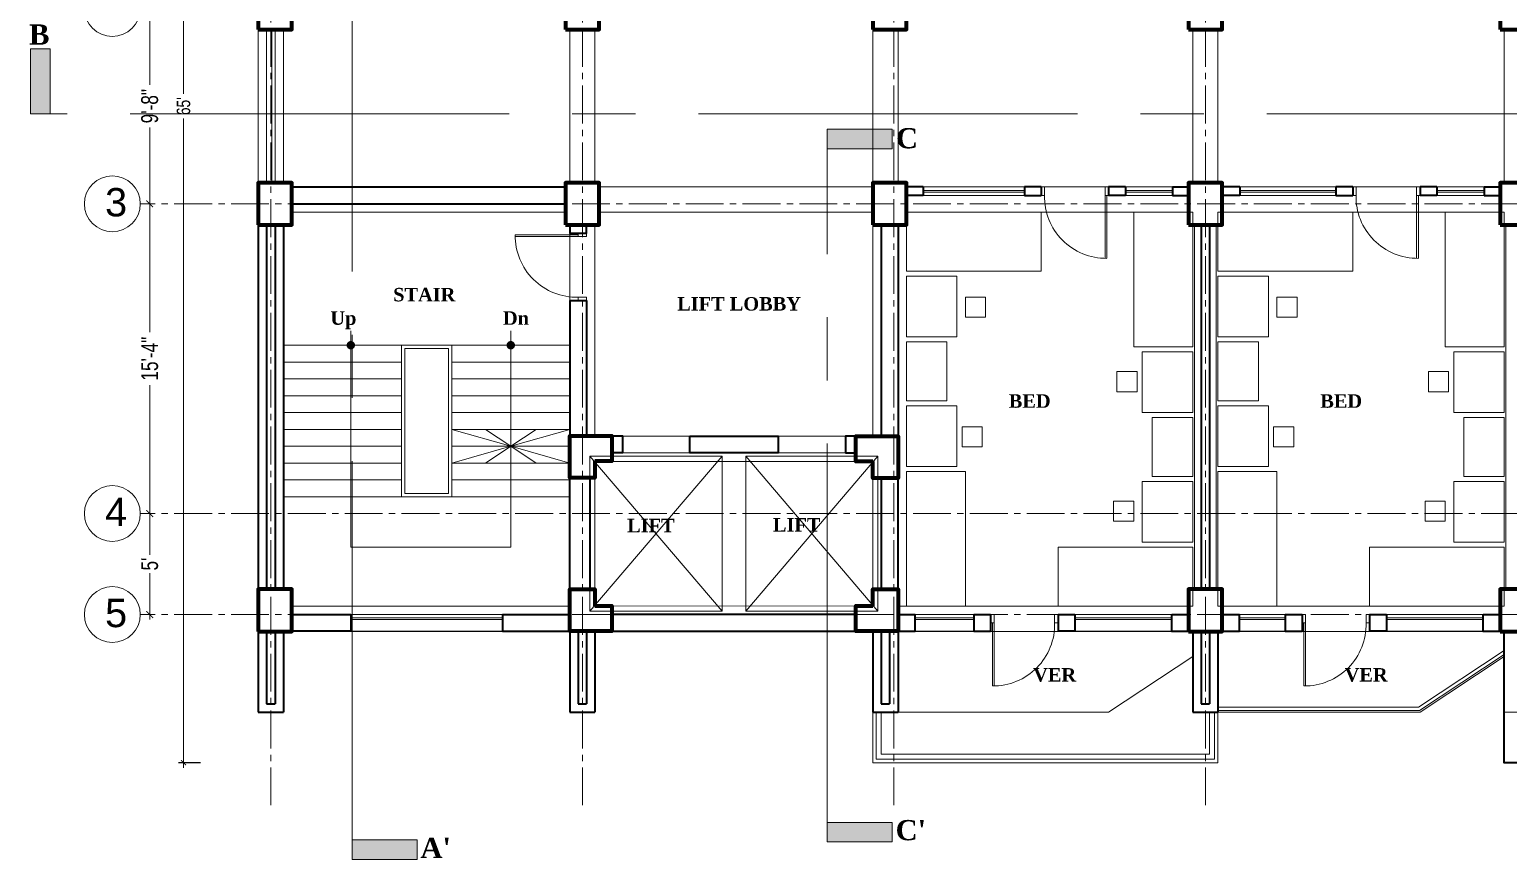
# Model space of a CAD drawing. Header units: feet. Extents: x 25261344 to 25389498, y 30010528 to 30074588.
# Drawn here: x 25374223 to 25375102, y 30072086 to 30072579 of the extents above; entities that cross this region are included whole.
import ezdxf

# ---------------------------------------------------------------- set-up
doc = ezdxf.new("R2010")
doc.units = ezdxf.units.FT
doc.header["$LTSCALE"] = 30
doc.header["$MEASUREMENT"] = 0
doc.header["$PDMODE"] = 32
doc.header["$PDSIZE"] = 15
doc.linetypes.add('CENTER2', pattern=[1.125, 0.75, -0.125, 0.125, -0.125])
doc.linetypes.add('DASHED', pattern=[0.75, 0.5, -0.25])
doc.layers.get('0').update_dxf_attribs({"lineweight": 5})
for name, color, linetype, lineweight in [('Column', 1, 'Continuous', 80), ('Dim-1', 7, 'Continuous', 9), ('Door', 32, 'Continuous', 5), ('Furnitures', 251, 'Continuous', 9), ('GRADE BEAM', 2, 'Continuous', 20), ('grid text', 252, 'CENTER2', 9), ('LINE', 193, 'Continuous', 9), ('line 2', 7, 'Continuous', 13), ('rail', 224, 'Continuous', 9), ('STAIR', 243, 'Continuous', 13), ('TEXT', 7, 'Continuous', 18), ('WALL', 7, 'Continuous', 35), ('WIN', 142, 'Continuous', 20)]:
    doc.layers.add(name, color=color, linetype=linetype, lineweight=lineweight)
doc.styles.add('RomanS', font='swissl.ttf')
doc.styles.get("Standard").update_dxf_attribs({"font": 'timesbd.ttf'})
doc.styles.add('SWIS_LT', font='swisscl.ttf')
doc.dimstyles.new('dim-02', dxfattribs={"dimtxt": 8, "dimasz": 3, "dimexe": 3, "dimexo": 3, "dimgap": 2, "dimtad": 0, "dimdec": 0, "dimzin": 0, "dimdsep": 46, "dimlunit": 4, "dimtxsty": 'SWIS_LT', "dimblk": 'ARCHTICK', "dimcen": 2, "dimdle": 3, "dimclrd": 256, "dimclre": 256, "dimclrt": 256, "dimadec": 0, "dimazin": 0, "dimtfac": 1, "dimtdec": 0, "dimtix": 1, "dimtmove": 0, "dimatfit": 3, "dimfxl": 0, "dimfrac": 2, "dimtolj": 1, "dimtzin": 1, "dimlwd": -1, "dimarcsym": 0})

# ---------------------------------------------------------------- blocks, each defined once
blk = doc.blocks.new('FG')
at = {"layer": 'Door'}
for p, q in [((-2, -5), (-2, -42.39)), ((-1, -5), (-1, -42.39))]:
    blk.add_line(p, q, dxfattribs=at)
for points in [[(-40, 0), (-38, 0), (-38, -5), (-40, -5)], [(0, 0), (-2, 0), (-2, -5), (0, -5)]]:
    blk.add_lwpolyline(points, dxfattribs=at)
blk.add_arc((-1.44, -5.83), 36.57, 178.70538, 270.69047, dxfattribs=at)
blk = doc.blocks.new('_ArchTick')
at = {"color": 0, "linetype": 'ByBlock', "const_width": 0.15}
blk.add_lwpolyline([(-0.5, -0.5), (0.5, 0.5)], dxfattribs=at)
blk = doc.blocks.new('*D123')
for p, q in [((25359535.03, 30072594.7), (25359535.03, 30072546.38)), ((25359535.03, 30072472.7), (25359535.03, 30072521.01))]:
    blk.add_line(p, q)
at = {"lineweight": -2}
for p, q in [((25359532.41, 30072591.7), (25359538.03, 30072591.7)), ((25359532.41, 30072475.7), (25359538.03, 30072475.7))]:
    blk.add_line(p, q, dxfattribs=at)
at = {"layer": 'Defpoints', "color": 0}
for p in [(25359529.41, 30072591.7), (25359529.41, 30072475.7), (25359535.03, 30072475.7)]:
    blk.add_point(p, dxfattribs=at)
at = {"xscale": 4, "yscale": 4, "zscale": 4}
for p, rotation in [((25359535.03, 30072591.7), 90), ((25359535.03, 30072475.7), 270)]:
    blk.add_blockref('_ArchTick', p, dxfattribs=dict(at, rotation=rotation))
at = {"insert": (25359535.03, 30072533.7), "char_height": 10, "attachment_point": 5, "rotation": 90, "style": 'SWIS_LT'}
blk.add_mtext('\\A1;9\'-8"', dxfattribs=at)
blk = doc.blocks.new('*D124')
at = {"lineweight": -2}
for p, q in [((25359532.41, 30072475.7), (25359538.03, 30072475.7)), ((25359532.41, 30072291.7), (25359538.03, 30072291.7))]:
    blk.add_line(p, q, dxfattribs=at)
for p, q in [((25359535.03, 30072478.7), (25359535.03, 30072399.38)), ((25359535.03, 30072288.7), (25359535.03, 30072368.02))]:
    blk.add_line(p, q)
at = {"layer": 'Defpoints', "color": 0}
for p in [(25359529.41, 30072475.7), (25359529.41, 30072291.7), (25359535.03, 30072291.7)]:
    blk.add_point(p, dxfattribs=at)
at = {"xscale": 4, "yscale": 4, "zscale": 4}
for p, rotation in [((25359535.03, 30072475.7), 90), ((25359535.03, 30072291.7), 270)]:
    blk.add_blockref('_ArchTick', p, dxfattribs=dict(at, rotation=rotation))
at = {"insert": (25359535.03, 30072383.7), "char_height": 10, "attachment_point": 5, "rotation": 90, "style": 'SWIS_LT'}
blk.add_mtext('\\A1;15\'-4"', dxfattribs=at)
blk = doc.blocks.new('*D117')
at = {"lineweight": -2}
for p, q in [((25359532.41, 30072291.7), (25359538.03, 30072291.7)), ((25359532.41, 30072231.7), (25359538.03, 30072231.7))]:
    blk.add_line(p, q, dxfattribs=at)
for p, q in [((25359535.03, 30072294.7), (25359535.03, 30072267.1)), ((25359535.03, 30072228.7), (25359535.03, 30072256.29))]:
    blk.add_line(p, q)
at = {"layer": 'Defpoints', "color": 0}
for p in [(25359529.41, 30072291.7), (25359529.41, 30072231.7), (25359535.03, 30072231.7)]:
    blk.add_point(p, dxfattribs=at)
at = {"xscale": 4, "yscale": 4, "zscale": 4}
for p, rotation in [((25359535.03, 30072291.7), 90), ((25359535.03, 30072231.7), 270)]:
    blk.add_blockref('_ArchTick', p, dxfattribs=dict(at, rotation=rotation))
at = {"insert": (25359535.03, 30072261.7), "char_height": 10, "attachment_point": 5, "rotation": 90, "style": 'SWIS_LT'}
blk.add_mtext("\\A1;5'", dxfattribs=at)
blk = doc.blocks.new('*D169')
at = {"layer": 'Defpoints', "color": 0}
for p in [(25374724.08, 30072923.7), (25374314.73, 30072143.7), (25375099.08, 30072143.7)]:
    blk.add_point(p, dxfattribs=at)
at = {"layer": 'Dim-1', "lineweight": -2}
for p, q in [((25374324.73, 30072923.7), (25374311.73, 30072923.7)), ((25374324.73, 30072143.7), (25374311.73, 30072143.7))]:
    blk.add_line(p, q, dxfattribs=at)
at = {"layer": 'Dim-1'}
for p, q in [((25374314.73, 30072926.7), (25374314.73, 30072540.94)), ((25374314.73, 30072140.7), (25374314.73, 30072526.46))]:
    blk.add_line(p, q, dxfattribs=at)
at = {"layer": 'Dim-1', "xscale": 3, "yscale": 3, "zscale": 3}
for p, rotation in [((25374314.73, 30072923.7), 90), ((25374314.73, 30072143.7), 270)]:
    blk.add_blockref('_ArchTick', p, dxfattribs=dict(at, rotation=rotation))
at = {"layer": 'Dim-1', "insert": (25374314.73, 30072533.7), "char_height": 8, "attachment_point": 5, "rotation": 90, "style": 'SWIS_LT'}
blk.add_mtext("\\A1;65'", dxfattribs=at)
blk = doc.blocks.new('T B')
at = {"layer": 'GRADE BEAM'}
for points in [[(25352253.54, 30069132.07), (25352268.54, 30069132.07), (25352268.54, 30069041.07), (25352253.54, 30069041.07)], [(25352438.54, 30069132.07), (25352453.54, 30069132.07), (25352453.54, 30069041.07), (25352438.54, 30069041.07)], [(25352618.54, 30069132.07), (25352633.54, 30069132.07), (25352633.54, 30069041.07), (25352618.54, 30069041.07)], [(25352808.54, 30069132.07), (25352823.54, 30069132.07), (25352823.54, 30069041.07), (25352808.54, 30069041.07)], [(25352993.54, 30069132.07), (25353008.54, 30069132.07), (25353008.54, 30069041.07), (25352993.54, 30069041.07)], [(25352436.04, 30069038.57), (25352436.04, 30069023.57), (25352273.54, 30069023.57), (25352273.54, 30069038.57)], [(25352618.54, 30069038.57), (25352618.54, 30069023.57), (25352456.04, 30069023.57), (25352456.04, 30069038.57)], [(25352806.04, 30069038.57), (25352806.04, 30069023.57), (25352638.54, 30069023.57), (25352638.54, 30069038.57)], [(25352991.04, 30069038.57), (25352991.04, 30069023.57), (25352826.04, 30069023.57), (25352826.04, 30069038.57)], [(25352253.54, 30069016.07), (25352268.54, 30069016.07), (25352268.54, 30068799.57), (25352253.54, 30068799.57)], [(25352438.54, 30069016.07), (25352453.54, 30069016.07), (25352453.54, 30068890.57), (25352438.54, 30068890.57)], [(25352618.54, 30069016.07), (25352633.54, 30069016.07), (25352633.54, 30068890.57), (25352618.54, 30068890.57)], [(25352809.54, 30069016.07), (25352822.54, 30069016.07), (25352822.54, 30068799.57), (25352809.54, 30068799.57)], [(25352994.54, 30069016.07), (25353007.54, 30069016.07), (25353007.54, 30068799.57), (25352994.54, 30068799.57)], [(25352608.54, 30068890.57), (25352608.54, 30068875.57), (25352463.54, 30068875.57), (25352463.54, 30068890.57)], [(25352438.54, 30068865.57), (25352453.54, 30068865.57), (25352453.54, 30068799.57), (25352438.54, 30068799.57)], [(25352618.54, 30068865.57), (25352633.54, 30068865.57), (25352633.54, 30068799.57), (25352618.54, 30068799.57)], [(25352438.54, 30068789.57), (25352438.54, 30068774.57), (25352273.54, 30068774.57), (25352273.54, 30068789.57)], [(25352608.54, 30068789.69), (25352608.54, 30068774.69), (25352463.54, 30068774.57), (25352463.54, 30068789.57)], [(25352806.04, 30068789.57), (25352806.04, 30068774.57), (25352633.54, 30068774.57), (25352633.54, 30068789.57)], [(25352991.04, 30068789.57), (25352991.04, 30068774.57), (25352826.04, 30068774.57), (25352826.04, 30068789.57)], [(25352253.54, 30068774.57), (25352268.54, 30068774.57), (25352268.54, 30068726.57), (25352253.54, 30068726.57)], [(25352438.54, 30068774.57), (25352453.54, 30068774.57), (25352453.54, 30068726.57), (25352438.54, 30068726.57)], [(25352618.54, 30068774.57), (25352633.54, 30068774.57), (25352633.54, 30068726.57), (25352618.54, 30068726.57)], [(25352808.54, 30068774.57), (25352823.54, 30068774.57), (25352823.54, 30068726.57), (25352808.54, 30068726.57)], [(25352993.54, 30068774.57), (25353008.54, 30068774.57), (25353008.54, 30068726.57), (25352993.54, 30068726.57)]]:
    blk.add_lwpolyline(points, close=True, dxfattribs=at)
blk = doc.blocks.new('COL2')
at = {"layer": 'Column'}
for points in [[(-20, -266.5), (0, -266.5), (0, -241.5), (-20, -241.5)], [(162.5, -266.5), (182.5, -266.5), (182.5, -241.5), (162.5, -241.5)], [(345, -266.5), (365, -266.5), (365, -241.5), (345, -241.5)], [(532.5, -266.5), (552.5, -266.5), (552.5, -241.5), (532.5, -241.5)], [(717.5, -266.5), (737.5, -266.5), (737.5, -241.5), (717.5, -241.5)], [(-20, -382.5), (0, -382.5), (0, -357.5), (-20, -357.5)], [(162.5, -382.5), (182.5, -382.5), (182.5, -357.5), (162.5, -357.5)], [(345, -382.5), (365, -382.5), (365, -357.5), (345, -357.5)], [(532.5, -382.5), (552.5, -382.5), (552.5, -357.5), (532.5, -357.5)], [(717.5, -382.5), (737.5, -382.5), (737.5, -357.5), (717.5, -357.5)], [(-20, -624), (0, -624), (0, -599), (-20, -599)], [(532.5, -624), (552.5, -624), (552.5, -599), (532.5, -599)], [(717.5, -624), (737.5, -624), (737.5, -599), (717.5, -599)]]:
    blk.add_lwpolyline(points, close=True, dxfattribs=at)
for points in [[(180, -522.88), (180, -532.88), (165, -532.88), (165, -507.88), (190, -507.88), (190, -522.88), (180, -522.88)], [(345, -523), (335, -523), (335, -508), (360, -508), (360, -533), (345, -533), (345, -523)], [(180, -608.88), (190, -608.88), (190, -623.88), (165, -623.88), (165, -598.88), (180, -598.88), (180, -608.88)], [(345, -608.88), (345, -598.88), (360, -598.88), (360, -623.88), (335, -623.88), (335, -608.88), (345, -608.88)]]:
    blk.add_lwpolyline(points, dxfattribs=at)
at = {"layer": 'GRADE BEAM'}
blk.add_blockref('T B', (-25352273.54, -30069398.57), dxfattribs=at)
blk = doc.blocks.new('DGFGSDFG')
at = {"layer": 'grid text'}
for p, q in [((25359606.96, 30072118.41), (25359606.96, 30072999.78)), ((25359791.96, 30072118.41), (25359791.96, 30072999.78)), ((25359976.96, 30072118.41), (25359976.96, 30072999.78)), ((25360161.96, 30072118.41), (25360161.96, 30072999.78)), ((25361090.85, 30072475.7), (25359529.41, 30072475.7)), ((25361090.85, 30072291.7), (25359529.41, 30072291.7)), ((25361090.85, 30072231.7), (25359529.41, 30072231.7))]:
    blk.add_line(p, q, dxfattribs=at)
at = {"layer": 'grid text', "linetype": 'Continuous'}
for centre in [(25359512.81, 30072591.7), (25359512.81, 30072475.7), (25359512.81, 30072291.7), (25359512.81, 30072231.7)]:
    blk.add_circle(centre, 16.59, dxfattribs=at)
at = {"layer": 'grid text', "char_height": 16.842, "attachment_point": 1, "style": 'RomanS'}
for s, insert in [('{\\C256;3}', (25359508.51, 30072485.06)), ('{\\C256;4}', (25359508.51, 30072301.06)), ('{\\C256;5}', (25359508.51, 30072241.06))]:
    blk.add_mtext_dynamic_manual_height_columns(s, width=25.401, gutter_width=84.21, heights=[32.6], dxfattribs=dict(at, insert=insert))
for base, p1, p2, picture, middle in [((25359535.03, 30072475.7), (25359529.41, 30072591.7), (25359529.41, 30072475.7), '*D123', (25359535.03, 30072533.7)), ((25359535.03, 30072291.7), (25359529.41, 30072475.7), (25359529.41, 30072291.7), '*D124', (25359535.03, 30072383.7)), ((25359535.03, 30072231.7), (25359529.41, 30072291.7), (25359529.41, 30072231.7), '*D117', (25359535.03, 30072261.7))]:
    dim = blk.add_linear_dim(base=base, p1=p1, p2=p2, angle=90, dimstyle='dim-02', override={"dimtxt": 10, "dimtmove": 1, "dimfxl": 10})
    dim.commit()
    dim.dimension.update_dxf_attribs({"geometry": picture, "text_midpoint": middle})

msp = doc.modelspace()

# ---------------------------------------------------------------- hatches: boundary and pattern name
at = {"linetype": 'CENTER2', "ltscale": 10}
h = msp.add_hatch(color=256, dxfattribs=at)
h.paths.add_polyline_path([(25374235.46, 30072563.22), (25374235.46, 30072529.2), (25374223.81, 30072529.2), (25374223.81, 30072563.22)])
h.paths.add_polyline_path([(25374235.46, 30072567.75), (25374235.46, 30072563.22), (25374223.81, 30072563.22), (25374223.81, 30072567.75)])
h = msp.add_hatch(color=256, dxfattribs=at)
h.paths.add_polyline_path([(25374731.07, 30072508.45), (25374697.05, 30072508.45), (25374697.05, 30072520.1), (25374731.07, 30072520.1)])
h.paths.add_polyline_path([(25374735.61, 30072508.45), (25374731.07, 30072508.45), (25374731.07, 30072520.1), (25374735.61, 30072520.1)])
for points in [[(25374735.61, 30072096.63), (25374697.05, 30072096.63), (25374697.05, 30072108.27), (25374735.61, 30072108.27)], [(25374453.4, 30072086.24), (25374414.85, 30072086.24), (25374414.85, 30072097.89), (25374453.4, 30072097.89)]]:
    msp.add_hatch(color=256, dxfattribs=at).paths.add_polyline_path(points)

# ---------------------------------------------------------------- linework, layer by layer
for p, q in [((25374414.85, 30072097.89), (25374414.85, 30073036.17)), ((25375858.11, 30072529.2), (25374235.46, 30072529.2)), ((25374697.05, 30072108.27), (25374697.05, 30072508.45))]:
    msp.add_line(p, q, dxfattribs=at)
at = {"ltscale": 20}
msp.add_line((25375484.08, 30072143.7), (25375099.08, 30072143.7), dxfattribs=at)
at = {"linetype": 'CENTER2', "ltscale": 10}
for points in [[(25374235.46, 30072529.2), (25374235.46, 30072567.75), (25374223.81, 30072567.75), (25374223.81, 30072529.2)], [(25374697.05, 30072508.45), (25374735.61, 30072508.45), (25374735.61, 30072520.1), (25374697.05, 30072520.1)], [(25374697.05, 30072096.63), (25374735.61, 30072096.63), (25374735.61, 30072108.27), (25374697.05, 30072108.27)], [(25374414.85, 30072086.24), (25374453.4, 30072086.24), (25374453.4, 30072097.89), (25374414.85, 30072097.89)]]:
    msp.add_lwpolyline(points, close=True, dxfattribs=at)
msp.add_lwpolyline([(25374724.08, 30072173.7), (25374724.08, 30072143.7), (25374929.08, 30072143.7), (25374929.08, 30072173.7)])
at = {"layer": 'Furnitures'}
for points in [[(25374824.08, 30072470.7), (25374744.08, 30072470.7), (25374744.08, 30072435.7), (25374824.08, 30072435.7)], [(25374914.08, 30072390.7), (25374914.08, 30072470.7), (25374879.08, 30072470.7), (25374879.08, 30072390.7)], [(25375009.08, 30072470.7), (25374929.08, 30072470.7), (25374929.08, 30072435.7), (25375009.08, 30072435.7)], [(25375099.08, 30072390.7), (25375099.08, 30072470.7), (25375064.08, 30072470.7), (25375064.08, 30072390.7)], [(25374744.08, 30072432.7), (25374774.08, 30072432.7), (25374774.08, 30072396.7), (25374744.08, 30072396.7)], [(25374929.08, 30072432.7), (25374959.08, 30072432.7), (25374959.08, 30072396.7), (25374929.08, 30072396.7)], [(25374791.09, 30072420.31), (25374779.09, 30072420.31), (25374779.09, 30072408.31), (25374791.09, 30072408.31)], [(25374976.09, 30072420.31), (25374964.09, 30072420.31), (25374964.09, 30072408.31), (25374976.09, 30072408.31)], [(25374744.08, 30072358.7), (25374768.08, 30072358.7), (25374768.08, 30072393.7), (25374744.08, 30072393.7)], [(25374744.08, 30072358.7), (25374768.08, 30072358.7), (25374768.08, 30072393.7), (25374744.08, 30072393.7)], [(25374929.08, 30072358.7), (25374953.08, 30072358.7), (25374953.08, 30072393.7), (25374929.08, 30072393.7)], [(25374929.08, 30072358.7), (25374953.08, 30072358.7), (25374953.08, 30072393.7), (25374929.08, 30072393.7)], [(25374914.08, 30072351.7), (25374884.08, 30072351.7), (25374884.08, 30072387.7), (25374914.08, 30072387.7)], [(25375099.08, 30072351.7), (25375069.08, 30072351.7), (25375069.08, 30072387.7), (25375099.08, 30072387.7)], [(25374869.06, 30072364.08), (25374881.06, 30072364.08), (25374881.06, 30072376.08), (25374869.06, 30072376.08)], [(25375054.06, 30072364.08), (25375066.06, 30072364.08), (25375066.06, 30072376.08), (25375054.06, 30072376.08)], [(25374744.08, 30072355.7), (25374774.08, 30072355.7), (25374774.08, 30072319.7), (25374744.08, 30072319.7)], [(25374929.08, 30072355.7), (25374959.08, 30072355.7), (25374959.08, 30072319.7), (25374929.08, 30072319.7)], [(25374789.1, 30072343.31), (25374777.1, 30072343.31), (25374777.1, 30072331.31), (25374789.1, 30072331.31)], [(25374914.08, 30072348.7), (25374890.08, 30072348.7), (25374890.08, 30072313.7), (25374914.08, 30072313.7)], [(25374974.1, 30072343.31), (25374962.1, 30072343.31), (25374962.1, 30072331.31), (25374974.1, 30072331.31)], [(25375099.08, 30072348.7), (25375075.08, 30072348.7), (25375075.08, 30072313.7), (25375099.08, 30072313.7)], [(25374744.08, 30072316.7), (25374744.08, 30072236.7), (25374779.08, 30072236.7), (25374779.08, 30072316.7)], [(25374929.08, 30072316.7), (25374929.08, 30072236.7), (25374964.08, 30072236.7), (25374964.08, 30072316.7)], [(25374914.08, 30072274.7), (25374884.08, 30072274.7), (25374884.08, 30072310.7), (25374914.08, 30072310.7)], [(25375099.08, 30072274.7), (25375069.08, 30072274.7), (25375069.08, 30072310.7), (25375099.08, 30072310.7)], [(25374867.06, 30072287.08), (25374879.06, 30072287.08), (25374879.06, 30072299.08), (25374867.06, 30072299.08)], [(25375052.06, 30072287.08), (25375064.06, 30072287.08), (25375064.06, 30072299.08), (25375052.06, 30072299.08)], [(25374834.08, 30072236.7), (25374914.08, 30072236.7), (25374914.08, 30072271.7), (25374834.08, 30072271.7)], [(25375019.08, 30072236.7), (25375099.08, 30072236.7), (25375099.08, 30072271.7), (25375019.08, 30072271.7)]]:
    msp.add_lwpolyline(points, close=True, dxfattribs=at)
at = {"layer": 'LINE', "color": 0, "ltscale": 10, "const_width": 2.5}
for points in [[(25374414.08, 30072392.95, -1), (25374414.08, 30072390.45, -1)], [(25374509.08, 30072392.95, -1), (25374509.08, 30072390.45, -1)]]:
    msp.add_lwpolyline(points, format="xyb", close=True, dxfattribs=at)
at = {"layer": 'LINE', "color": 0, "ltscale": 10}
for points in [[(25374414.08, 30072400.16), (25374414.08, 30072271.7), (25374414.08, 30072271.7), (25374509.08, 30072271.7), (25374509.08, 30072331.7), (25374474.08, 30072321.7), (25374494.08, 30072321.7), (25374509.08, 30072331.7), (25374544.08, 30072321.7), (25374524.08, 30072321.7), (25374509.08, 30072331.7)], [(25374509.08, 30072400.16), (25374509.08, 30072331.7), (25374474.08, 30072341.7), (25374494.08, 30072341.7), (25374509.08, 30072331.7), (25374544.08, 30072341.7), (25374524.08, 30072341.7), (25374509.08, 30072331.7)]]:
    msp.add_lwpolyline(points, dxfattribs=at)
at = {"layer": 'line 2'}
for p, q in [((25374359.08, 30072579.2), (25374359.08, 30072488.2)), ((25374359.08, 30072579.2), (25374359.08, 30072488.2)), ((25374369.08, 30072579.2), (25374369.08, 30072488.2)), ((25374369.08, 30072579.2), (25374369.08, 30072488.2)), ((25374575.33, 30072337.7), (25374615.33, 30072337.7)), ((25374707.83, 30072337.7), (25374667.83, 30072337.7)), ((25374634.58, 30072325.7), (25374556.08, 30072233.7)), ((25374556.08, 30072325.7), (25374634.58, 30072233.7)), ((25374615.33, 30072327.7), (25374575.33, 30072327.7)), ((25374648.58, 30072325.7), (25374727.08, 30072233.7)), ((25374727.08, 30072325.7), (25374648.58, 30072233.7)), ((25374667.83, 30072327.7), (25374707.83, 30072327.7)), ((25375099.08, 30072206.7), (25375049.08, 30072173.7)), ((25374929.08, 30072173.7), (25375049.08, 30072173.7))]:
    msp.add_line(p, q, dxfattribs=at)
for points in [[(25374556.08, 30072325.7), (25374634.58, 30072325.7), (25374634.58, 30072233.7), (25374556.08, 30072233.7)], [(25374727.08, 30072325.7), (25374648.58, 30072325.7), (25374648.58, 30072233.7), (25374727.08, 30072233.7)]]:
    msp.add_lwpolyline(points, close=True, dxfattribs=at)
at = {"layer": 'line 2', "linetype": 'DASHED', "ltscale": 20}
msp.add_lwpolyline([(25374739.08, 30072173.7), (25374864.08, 30072173.7), (25374914.08, 30072206.7)], dxfattribs=at)
at = {"layer": 'rail'}
for p, q in [((25374364.08, 30072579.2), (25374364.08, 30072488.2)), ((25374364.08, 30072579.2), (25374364.08, 30072488.2)), ((25374364.08, 30072579.2), (25374364.08, 30072488.2)), ((25374367.08, 30072579.2), (25374367.08, 30072488.2)), ((25374367.08, 30072579.2), (25374367.08, 30072488.2)), ((25374367.08, 30072579.2), (25374367.08, 30072488.2)), ((25374444.08, 30072301.7), (25374444.08, 30072391.7)), ((25374444.08, 30072391.7), (25374474.08, 30072391.7)), ((25374446.08, 30072303.7), (25374446.08, 30072389.7)), ((25374446.08, 30072389.7), (25374472.08, 30072389.7)), ((25374472.08, 30072303.7), (25374472.08, 30072389.7)), ((25374474.08, 30072301.7), (25374474.08, 30072391.7)), ((25374474.08, 30072301.7), (25374444.08, 30072301.7)), ((25374472.08, 30072303.7), (25374446.08, 30072303.7)), ((25375099.08, 30072210.29), (25375048.18, 30072176.7)), ((25375099.08, 30072207.9), (25375048.78, 30072174.7)), ((25375048.18, 30072176.7), (25374929.08, 30072176.7)), ((25375048.78, 30072174.7), (25374929.08, 30072174.7))]:
    msp.add_line(p, q, dxfattribs=at)
for points in [[(25374726.08, 30072173.7), (25374726.08, 30072145.7), (25374927.08, 30072145.7), (25374927.08, 30072173.7)], [(25374729.08, 30072173.7), (25374729.08, 30072148.7), (25374924.08, 30072148.7), (25374924.08, 30072173.7)]]:
    msp.add_lwpolyline(points, dxfattribs=at)
at = {"layer": 'STAIR'}
for p, q in [((25374444.08, 30072391.7), (25374374.08, 30072391.7)), ((25374474.08, 30072391.7), (25374544.08, 30072391.7)), ((25374444.08, 30072381.7), (25374374.08, 30072381.7)), ((25374474.08, 30072381.7), (25374544.08, 30072381.7)), ((25374444.08, 30072371.7), (25374374.08, 30072371.7)), ((25374474.08, 30072371.7), (25374544.08, 30072371.7)), ((25374444.08, 30072361.7), (25374374.08, 30072361.7)), ((25374474.08, 30072361.7), (25374544.08, 30072361.7)), ((25374444.08, 30072351.7), (25374374.08, 30072351.7)), ((25374474.08, 30072351.7), (25374544.08, 30072351.7)), ((25374444.08, 30072341.7), (25374374.08, 30072341.7)), ((25374474.08, 30072341.7), (25374544.08, 30072341.7)), ((25374444.08, 30072331.7), (25374374.08, 30072331.7)), ((25374474.08, 30072331.7), (25374544.08, 30072331.7)), ((25374444.08, 30072321.7), (25374374.08, 30072321.7)), ((25374474.08, 30072321.7), (25374544.08, 30072321.7)), ((25374444.08, 30072311.7), (25374374.08, 30072311.7)), ((25374474.08, 30072311.7), (25374544.08, 30072311.7)), ((25374444.08, 30072301.7), (25374374.08, 30072301.7)), ((25374474.08, 30072301.7), (25374544.08, 30072301.7))]:
    msp.add_line(p, q, dxfattribs=at)
at = {"layer": 'WALL', "ltscale": 10}
for p, q in [((25374379.08, 30072485.7), (25374541.58, 30072485.7)), ((25374754.08, 30072485.7), (25374744.08, 30072485.7)), ((25374754.08, 30072480.7), (25374744.08, 30072480.7)), ((25374754.08, 30072485.7), (25374754.08, 30072480.7)), ((25374814.08, 30072485.7), (25374814.08, 30072480.7)), ((25374824.08, 30072485.7), (25374814.08, 30072485.7)), ((25374814.08, 30072480.7), (25374824.08, 30072480.7)), ((25374824.08, 30072485.7), (25374824.08, 30072480.7)), ((25374874.08, 30072485.7), (25374864.08, 30072485.7)), ((25374874.08, 30072480.7), (25374864.08, 30072480.7)), ((25374902.08, 30072485.7), (25374911.58, 30072485.7)), ((25374902.08, 30072480.7), (25374911.58, 30072480.7)), ((25374942.08, 30072485.7), (25374931.58, 30072485.7)), ((25374942.08, 30072480.7), (25374931.58, 30072480.7)), ((25374942.08, 30072485.7), (25374942.08, 30072480.7)), ((25374999.08, 30072485.7), (25374999.08, 30072480.7)), ((25375009.08, 30072485.7), (25374999.08, 30072485.7)), ((25374999.08, 30072480.7), (25375009.08, 30072480.7)), ((25375009.08, 30072485.7), (25375009.08, 30072480.7)), ((25375059.08, 30072485.7), (25375049.08, 30072485.7)), ((25375059.08, 30072480.7), (25375049.08, 30072480.7)), ((25375087.08, 30072485.7), (25375096.58, 30072485.7)), ((25375087.08, 30072480.7), (25375096.58, 30072480.7)), ((25374379.08, 30072475.7), (25374541.58, 30072475.7)), ((25374359.08, 30072463.2), (25374359.08, 30072246.7)), ((25374364.08, 30072463.2), (25374364.08, 30072246.7)), ((25374369.08, 30072463.2), (25374369.08, 30072246.7)), ((25374374.08, 30072463.2), (25374374.08, 30072246.7)), ((25374729.08, 30072463.2), (25374729.08, 30072337.7)), ((25374739.08, 30072463.2), (25374739.08, 30072337.7)), ((25374919.08, 30072463.2), (25374919.08, 30072246.7)), ((25374924.08, 30072463.2), (25374924.08, 30072246.7)), ((25374544.08, 30072418.2), (25374544.08, 30072337.7)), ((25374544.08, 30072418.2), (25374554.08, 30072418.2)), ((25374554.08, 30072418.2), (25374554.08, 30072337.7)), ((25374379.08, 30072231.82), (25374414.08, 30072231.82)), ((25374414.08, 30072231.82), (25374414.08, 30072221.82)), ((25374504.08, 30072231.82), (25374544.08, 30072231.82)), ((25374784.08, 30072231.82), (25374794.08, 30072231.82)), ((25374834.08, 30072231.82), (25374834.08, 30072221.82)), ((25374834.08, 30072231.82), (25374844.08, 30072231.82)), ((25374844.08, 30072231.82), (25374844.08, 30072221.82)), ((25374969.08, 30072231.82), (25374979.08, 30072231.82)), ((25375019.08, 30072231.82), (25375019.08, 30072221.82)), ((25375019.08, 30072231.82), (25375029.08, 30072231.82)), ((25375029.08, 30072231.82), (25375029.08, 30072221.82)), ((25374359.08, 30072221.7), (25374359.08, 30072173.7)), ((25374364.08, 30072221.7), (25374364.08, 30072178.7)), ((25374369.08, 30072221.7), (25374369.08, 30072178.7)), ((25374374.08, 30072221.7), (25374374.08, 30072173.7)), ((25374414.08, 30072221.82), (25374379.08, 30072221.82)), ((25374504.08, 30072221.82), (25374544.08, 30072221.82)), ((25374544.08, 30072221.7), (25374544.08, 30072173.7)), ((25374549.08, 30072221.7), (25374549.08, 30072178.7)), ((25374554.08, 30072221.7), (25374554.08, 30072178.7)), ((25374559.08, 30072221.7), (25374559.08, 30072173.7)), ((25374724.08, 30072221.7), (25374724.08, 30072173.7)), ((25374729.08, 30072221.7), (25374729.08, 30072178.7)), ((25374734.08, 30072221.7), (25374734.08, 30072178.7)), ((25374739.08, 30072221.7), (25374739.08, 30072173.7)), ((25374784.08, 30072221.82), (25374794.08, 30072221.82)), ((25374844.08, 30072221.82), (25374834.08, 30072221.82)), ((25374914.08, 30072221.7), (25374914.08, 30072173.7)), ((25374919.08, 30072221.7), (25374919.08, 30072178.7)), ((25374924.08, 30072221.7), (25374924.08, 30072178.7)), ((25374929.08, 30072221.7), (25374929.08, 30072173.7)), ((25374969.08, 30072221.82), (25374979.08, 30072221.82)), ((25375029.08, 30072221.82), (25375019.08, 30072221.82)), ((25374359.08, 30072173.7), (25374374.08, 30072173.7)), ((25374364.08, 30072178.7), (25374369.08, 30072178.7)), ((25374544.08, 30072173.7), (25374559.08, 30072173.7)), ((25374549.08, 30072178.7), (25374554.08, 30072178.7)), ((25374724.08, 30072173.7), (25374739.08, 30072173.7)), ((25374729.08, 30072178.7), (25374734.08, 30072178.7)), ((25374914.08, 30072173.7), (25374929.08, 30072173.7)), ((25374919.08, 30072178.7), (25374924.08, 30072178.7))]:
    msp.add_line(p, q, dxfattribs=at)
for points in [[(25374864.08, 30072485.7), (25374864.08, 30072480.7)], [(25374874.08, 30072485.7), (25374874.08, 30072480.7)], [(25374902.08, 30072485.7), (25374902.08, 30072480.7)], [(25375049.08, 30072485.7), (25375049.08, 30072480.7)], [(25375059.08, 30072485.7), (25375059.08, 30072480.7)], [(25375087.08, 30072485.7), (25375087.08, 30072480.7)], [(25374544.08, 30072463.2), (25374544.08, 30072458.2), (25374554.08, 30072458.2), (25374554.08, 30072463.2)], [(25374504.08, 30072231.82), (25374504.08, 30072221.82)], [(25374784.08, 30072231.82), (25374784.08, 30072221.82)], [(25374794.08, 30072231.82), (25374794.08, 30072221.82)], [(25374969.08, 30072231.82), (25374969.08, 30072221.82)], [(25374979.08, 30072231.82), (25374979.08, 30072221.82)], [(25375114.08, 30072221.7), (25375114.08, 30072143.7), (25375099.08, 30072143.7), (25375099.08, 30072221.7)]]:
    msp.add_lwpolyline(points, dxfattribs=at)
for points in [[(25374569.08, 30072337.82), (25374575.33, 30072337.82), (25374575.33, 30072327.7), (25374569.08, 30072327.7)], [(25374615.33, 30072337.7), (25374667.83, 30072337.7), (25374667.83, 30072327.7), (25374615.33, 30072327.7)], [(25374707.83, 30072327.7), (25374714.08, 30072327.7), (25374714.08, 30072337.7), (25374707.83, 30072337.7)], [(25374544.08, 30072312.82), (25374556.08, 30072312.82), (25374556.08, 30072246.82), (25374544.08, 30072246.82)], [(25374729.08, 30072246.82), (25374739.08, 30072246.82), (25374739.08, 30072312.7), (25374729.08, 30072312.7)], [(25374569.08, 30072221.82), (25374714.08, 30072221.82), (25374714.08, 30072231.82), (25374569.08, 30072231.82)], [(25374739.08, 30072231.7), (25374749.08, 30072231.7), (25374749.08, 30072221.7), (25374739.08, 30072221.7)], [(25374901.58, 30072231.7), (25374911.58, 30072231.7), (25374911.58, 30072221.7), (25374901.58, 30072221.7)], [(25374931.58, 30072231.7), (25374941.58, 30072231.7), (25374941.58, 30072221.7), (25374931.58, 30072221.7)], [(25375086.58, 30072231.7), (25375096.58, 30072231.7), (25375096.58, 30072221.7), (25375086.58, 30072221.7)]]:
    msp.add_lwpolyline(points, close=True, dxfattribs=at)
at = {"layer": 'WIN'}
for p, q in [((25374814.08, 30072485.7), (25374754.08, 30072485.7)), ((25374814.08, 30072483.7), (25374754.08, 30072483.7)), ((25374814.08, 30072482.7), (25374754.08, 30072482.7)), ((25374814.08, 30072480.7), (25374754.08, 30072480.7)), ((25374874.08, 30072485.7), (25374902.08, 30072485.7)), ((25374874.08, 30072483.7), (25374902.08, 30072483.7)), ((25374874.08, 30072482.7), (25374902.08, 30072482.7)), ((25374874.08, 30072480.7), (25374902.08, 30072480.7)), ((25374999.08, 30072485.7), (25374942.08, 30072485.7)), ((25374999.08, 30072483.7), (25374942.08, 30072483.7)), ((25374999.08, 30072482.7), (25374942.08, 30072482.7)), ((25374999.08, 30072480.7), (25374942.08, 30072480.7)), ((25375059.08, 30072485.7), (25375087.08, 30072485.7)), ((25375059.08, 30072483.7), (25375087.08, 30072483.7)), ((25375059.08, 30072482.7), (25375087.08, 30072482.7)), ((25375059.08, 30072480.7), (25375087.08, 30072480.7)), ((25374504.08, 30072231.82), (25374414.08, 30072231.82)), ((25374504.08, 30072229.82), (25374414.08, 30072229.82)), ((25374504.08, 30072228.82), (25374414.08, 30072228.82)), ((25374784.08, 30072231.82), (25374749.08, 30072231.82)), ((25374784.08, 30072229.82), (25374749.08, 30072229.82)), ((25374784.08, 30072228.82), (25374749.08, 30072228.82)), ((25374844.08, 30072231.82), (25374904.08, 30072231.82)), ((25374844.08, 30072229.82), (25374901.58, 30072229.82)), ((25374844.08, 30072228.82), (25374901.58, 30072228.82)), ((25374969.08, 30072231.82), (25374939.08, 30072231.82)), ((25374969.08, 30072229.82), (25374941.58, 30072229.82)), ((25374969.08, 30072228.82), (25374941.58, 30072228.82)), ((25375029.08, 30072231.82), (25375089.08, 30072231.82)), ((25375029.08, 30072229.82), (25375086.58, 30072229.82)), ((25375029.08, 30072228.82), (25375086.58, 30072228.82)), ((25374414.08, 30072221.82), (25374504.08, 30072221.82)), ((25374784.08, 30072221.82), (25374749.08, 30072221.82)), ((25374844.08, 30072221.82), (25374904.08, 30072221.82)), ((25374969.08, 30072221.82), (25374939.08, 30072221.82)), ((25375029.08, 30072221.82), (25375089.08, 30072221.82))]:
    msp.add_line(p, q, dxfattribs=at)

# ---------------------------------------------------------------- block references
msp.add_blockref('DGFGSDFG', (14759.62, 0))
at = {"layer": 'Dim-1'}
msp.add_blockref('COL2', (25374379.08, 30072845.7), dxfattribs=at)
at = {"layer": 'Door', "color": 2}
for p in [(25374864.08, 30072485.7), (25375049.08, 30072485.7)]:
    msp.add_blockref('FG', p, dxfattribs=at)
at = {"layer": 'Door', "color": 2, "xscale": -1, "rotation": 270}
msp.add_blockref('FG', (25374554.08, 30072458.2), dxfattribs=at)
at = {"layer": 'Door', "color": 2, "xscale": -1}
for p in [(25374794.08, 30072231.7), (25374979.08, 30072231.7)]:
    msp.add_blockref('FG', p, dxfattribs=at)

# ---------------------------------------------------------------- texts
at = {"linetype": 'CENTER2', "ltscale": 10, "char_height": 12, "attachment_point": 9}
for s, insert, width in [('B', (25374235.08, 30072570.2), 12.7148), ('C', (25374750.94, 30072508.49), 17.1805), ("C'", (25374755.75, 30072097.47), 28.5419), ("A'", (25374473.54, 30072087.08), 28.5419)]:
    msp.add_mtext(s, dxfattribs=dict(at, insert=insert, width=width))
at = {"layer": 'TEXT', "ltscale": 10, "char_height": 8, "attachment_point": 1}
for s, insert, width in [('STAIR', (25374439.24, 30072425.74), 174.7812), ('LIFT LOBBY', (25374607.9, 30072420.29), 179.7812), ('Up', (25374401.93, 30072411.83), 179.7812), ('Dn', (25374504.43, 30072411.83), 172.2812), ('BED', (25374804.84, 30072362.53), 179.7812), ('BED', (25374989.84, 30072362.53), 179.7812), ('LIFT', (25374578.17, 30072288.57), 179.7812), ('LIFT', (25374664.77, 30072289), 179.7812), ('VER', (25374819.32, 30072199.9), 179.7812), ('VER', (25375004.32, 30072199.9), 179.7812)]:
    msp.add_mtext(s, dxfattribs=dict(at, insert=insert, width=width))

# ---------------------------------------------------------------- dimensions: what is measured, and where the dimension line sits
at = {"layer": 'Dim-1'}
dim = msp.add_linear_dim(base=(25374314.73, 30072143.7), p1=(25374724.08, 30072923.7), p2=(25375099.08, 30072143.7), angle=90, dimstyle='dim-02', override={"dimtxt": 8, "dimfxl": 10}, dxfattribs=at)
dim.commit()
dim.dimension.update_dxf_attribs({"geometry": '*D169', "text_midpoint": (25374314.73, 30072533.7)})

doc.saveas('drawing.dxf')
